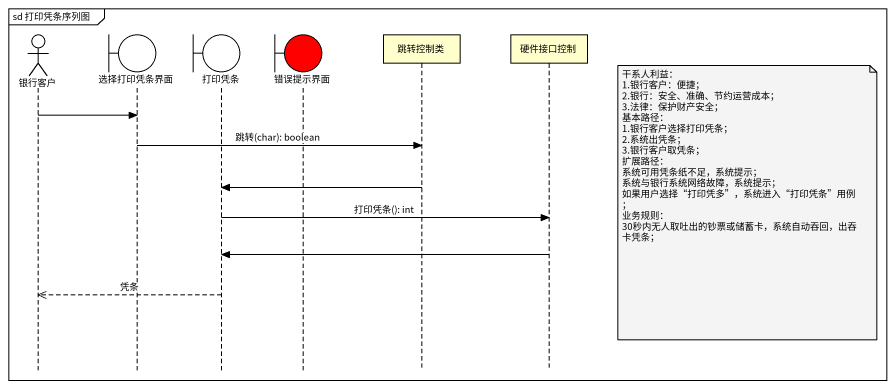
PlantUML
@startuml
mainframe sd 打印凭条序列图
hide footbox
actor 银行客户
boundary 选择打印凭条界面
boundary 打印凭条
boundary 错误提示界面 #FF0000
participant 跳转控制类
participant 硬件接口控制

银行客户 -> 选择打印凭条界面
选择打印凭条界面 -> 跳转控制类 : 跳转(char): boolean
跳转控制类 -> 打印凭条
note right of 硬件接口控制
  干系人利益：
  1.银行客户：便捷；
  2.银行：安全、准确、节约运营成本；
  3.法律：保护财产安全；
  基本路径：
  1.银行客户选择打印凭条；
  2.系统出凭条；
  3.银行客户取凭条；
  扩展路径：
  系统可用凭条纸不足，系统提示；
  系统与银行系统网络故障，系统提示；
  如果用户选择“打印凭多”，系统进入“打印凭条”用例；
  业务规则：
  30秒内无人取吐出的钞票或储蓄卡，系统自动吞回，出吞卡凭条；
end note
打印凭条 -> 硬件接口控制 : 打印凭条(): int
硬件接口控制 -> 打印凭条
打印凭条 -->> 银行客户 : 凭条
@enduml
